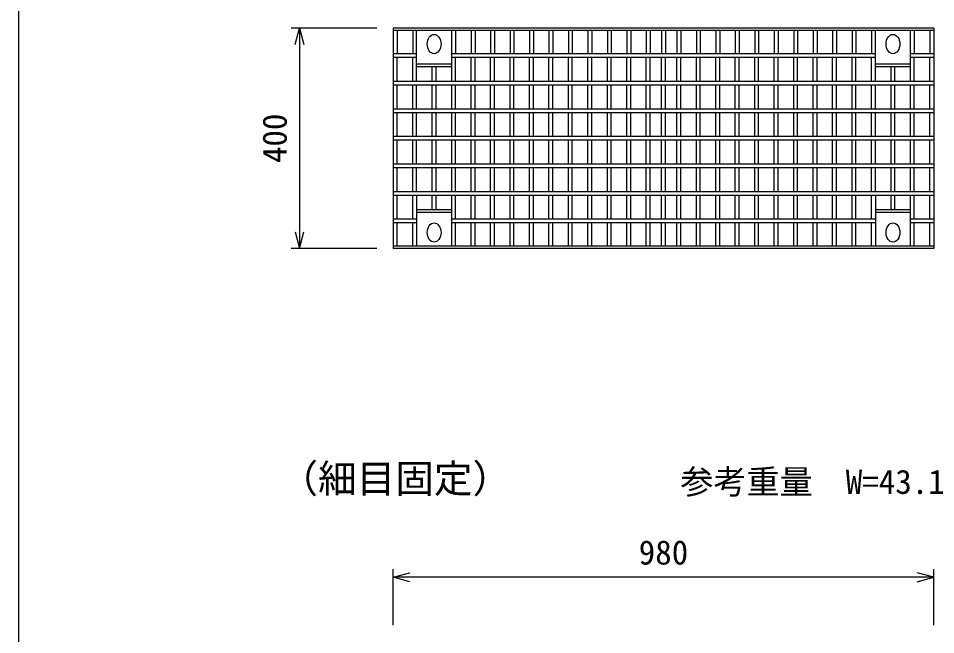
# Model space of a CAD drawing. Units: millimetres, scale not verified. Extents: x -8390 to 25210, y 0 to 11880.
# Drawn here: x 1908 to 3571, y 1893 to 3011 of the extents above; entities that cross this region are included whole.
import ezdxf
from ezdxf.enums import TextEntityAlignment as Align

# ---------------------------------------------------------------- set-up
doc = ezdxf.new("R2010")
doc.units = ezdxf.units.MM
doc.header["$LTSCALE"] = 20
for name, color, linetype, lineweight in [('DIM', 7, 'Continuous', 25), ('HATCH', 6, 'Continuous', 25), ('TXT', 7, 'Continuous', 25)]:
    doc.layers.add(name, color=color, linetype=linetype, lineweight=lineweight)
doc.styles.add('ＭＳ ゴシック', font='')
doc.styles.get('ＭＳ ゴシック').set_extended_font_data('MS Gothic')

msp = doc.modelspace()

# ---------------------------------------------------------------- linework, layer by layer
at = {"layer": 'DIM'}
for p, q in [((2557.58, 2993.47), (2402.58, 2993.47)), ((2409.54, 2963.47), (2417.58, 2993.47)), ((2417.58, 2993.47), (2417.58, 2593.47)), ((2417.58, 2993.47), (2425.62, 2963.47)), ((2409.54, 2623.47), (2417.58, 2593.47)), ((2417.58, 2593.47), (2425.62, 2623.47)), ((2557.58, 2593.47), (2402.58, 2593.47)), ((2587.58, 1910.31), (2587.58, 2011.9)), ((2587.58, 1996.9), (2617.58, 2004.94)), ((3567.58, 1996.9), (2587.58, 1996.9)), ((2617.58, 1988.86), (2587.58, 1996.9)), ((3567.58, 1996.9), (3537.58, 2004.94)), ((3537.58, 1988.86), (3567.58, 1996.9)), ((3567.58, 1910.31), (3567.58, 2011.9))]:
    msp.add_line(p, q, dxfattribs=at)
at = {"layer": 'HATCH'}
for p, q in [((2587.58, 2993.47), (2587.58, 2593.47)), ((3567.58, 2993.47), (2587.58, 2993.47)), ((3567.58, 2988.97), (2587.58, 2988.97)), ((2594.58, 2988.97), (2594.58, 2946.47)), ((2622.86, 2988.97), (2622.86, 2946.47)), ((2629.86, 2896.47), (2629.86, 2988.97)), ((2693.43, 2896.47), (2693.43, 2988.97)), ((2700.43, 2988.97), (2700.43, 2946.47)), ((2728.72, 2988.97), (2728.72, 2946.47)), ((2735.72, 2988.97), (2735.72, 2946.47)), ((2764.01, 2988.97), (2764.01, 2946.47)), ((2771.01, 2988.97), (2771.01, 2946.47)), ((2799.29, 2988.97), (2799.29, 2946.47)), ((2806.29, 2988.97), (2806.29, 2946.47)), ((2834.58, 2988.97), (2834.58, 2946.47)), ((2841.58, 2988.97), (2841.58, 2946.47)), ((2869.86, 2988.97), (2869.86, 2946.47)), ((2876.86, 2988.97), (2876.86, 2946.47)), ((2905.15, 2988.97), (2905.15, 2946.47)), ((2912.15, 2988.97), (2912.15, 2946.47)), ((2940.43, 2988.97), (2940.43, 2946.47)), ((2947.43, 2988.97), (2947.43, 2946.47)), ((2975.72, 2988.97), (2975.72, 2946.47)), ((2982.72, 2988.97), (2982.72, 2946.47)), ((3011.01, 2988.97), (3011.01, 2946.47)), ((3018.01, 2988.97), (3018.01, 2946.47)), ((3046.29, 2988.97), (3046.29, 2946.47)), ((3053.29, 2988.97), (3053.29, 2946.47)), ((3074.08, 2988.97), (3074.08, 2946.47)), ((3081.08, 2988.97), (3081.08, 2946.47)), ((3101.86, 2988.97), (3101.86, 2946.47)), ((3108.86, 2988.97), (3108.86, 2946.47)), ((3137.15, 2988.97), (3137.15, 2946.47)), ((3144.15, 2988.97), (3144.15, 2946.47)), ((3172.43, 2988.97), (3172.43, 2946.47)), ((3179.43, 2988.97), (3179.43, 2946.47)), ((3207.72, 2988.97), (3207.72, 2946.47)), ((3214.72, 2988.97), (3214.72, 2946.47)), ((3243.01, 2988.97), (3243.01, 2946.47)), ((3250.01, 2988.97), (3250.01, 2946.47)), ((3278.29, 2988.97), (3278.29, 2946.47)), ((3285.29, 2988.97), (3285.29, 2946.47)), ((3313.58, 2988.97), (3313.58, 2946.47)), ((3320.58, 2988.97), (3320.58, 2946.47)), ((3348.86, 2988.97), (3348.86, 2946.47)), ((3355.86, 2988.97), (3355.86, 2946.47)), ((3384.15, 2988.97), (3384.15, 2946.47)), ((3391.15, 2988.97), (3391.15, 2946.47)), ((3419.43, 2988.97), (3419.43, 2946.47)), ((3426.43, 2988.97), (3426.43, 2946.47)), ((3454.72, 2988.97), (3454.72, 2946.47)), ((3461.72, 2896.47), (3461.72, 2988.97)), ((3525.29, 2896.47), (3525.29, 2988.97)), ((3532.29, 2988.97), (3532.29, 2946.47)), ((3560.58, 2988.97), (3560.58, 2946.47)), ((3567.58, 2993.47), (3567.58, 2593.47)), ((2629.86, 2946.47), (2587.58, 2946.47)), ((3461.72, 2946.47), (2693.43, 2946.47)), ((3567.58, 2946.47), (3525.29, 2946.47)), ((2587.58, 2940.47), (2629.86, 2940.47)), ((2594.58, 2896.47), (2594.58, 2940.47)), ((2622.86, 2896.47), (2622.86, 2940.47)), ((2693.43, 2927.97), (2629.86, 2927.97)), ((2693.43, 2940.47), (3461.72, 2940.47)), ((2700.43, 2896.47), (2700.43, 2940.47)), ((2728.72, 2896.47), (2728.72, 2940.47)), ((2735.72, 2896.47), (2735.72, 2940.47)), ((2764.01, 2896.47), (2764.01, 2940.47)), ((2771.01, 2896.47), (2771.01, 2940.47)), ((2799.29, 2896.47), (2799.29, 2940.47)), ((2806.29, 2896.47), (2806.29, 2940.47)), ((2834.58, 2896.47), (2834.58, 2940.47)), ((2841.58, 2896.47), (2841.58, 2940.47)), ((2869.86, 2896.47), (2869.86, 2940.47)), ((2876.86, 2896.47), (2876.86, 2940.47)), ((2905.15, 2896.47), (2905.15, 2940.47)), ((2912.15, 2896.47), (2912.15, 2940.47)), ((2940.43, 2896.47), (2940.43, 2940.47)), ((2947.43, 2896.47), (2947.43, 2940.47)), ((2975.72, 2896.47), (2975.72, 2940.47)), ((2982.72, 2896.47), (2982.72, 2940.47)), ((3011.01, 2896.47), (3011.01, 2940.47)), ((3018.01, 2896.47), (3018.01, 2940.47)), ((3046.29, 2896.47), (3046.29, 2940.47)), ((3053.29, 2896.47), (3053.29, 2940.47)), ((3074.08, 2896.47), (3074.08, 2940.47)), ((3081.08, 2896.47), (3081.08, 2940.47)), ((3101.86, 2896.47), (3101.86, 2940.47)), ((3108.86, 2896.47), (3108.86, 2940.47)), ((3137.15, 2896.47), (3137.15, 2940.47)), ((3144.15, 2896.47), (3144.15, 2940.47)), ((3172.43, 2896.47), (3172.43, 2940.47)), ((3179.43, 2896.47), (3179.43, 2940.47)), ((3207.72, 2896.47), (3207.72, 2940.47)), ((3214.72, 2896.47), (3214.72, 2940.47)), ((3243.01, 2896.47), (3243.01, 2940.47)), ((3250.01, 2896.47), (3250.01, 2940.47)), ((3278.29, 2896.47), (3278.29, 2940.47)), ((3285.29, 2896.47), (3285.29, 2940.47)), ((3313.58, 2896.47), (3313.58, 2940.47)), ((3320.58, 2896.47), (3320.58, 2940.47)), ((3348.86, 2896.47), (3348.86, 2940.47)), ((3355.86, 2896.47), (3355.86, 2940.47)), ((3384.15, 2896.47), (3384.15, 2940.47)), ((3391.15, 2896.47), (3391.15, 2940.47)), ((3419.43, 2896.47), (3419.43, 2940.47)), ((3426.43, 2896.47), (3426.43, 2940.47)), ((3454.72, 2896.47), (3454.72, 2940.47)), ((3525.29, 2927.97), (3461.72, 2927.97)), ((3525.29, 2940.47), (3567.58, 2940.47)), ((3532.29, 2896.47), (3532.29, 2940.47)), ((3560.58, 2896.47), (3560.58, 2940.47)), ((2629.86, 2923.47), (2693.43, 2923.47)), ((2658.15, 2896.47), (2658.15, 2923.47)), ((2665.15, 2896.47), (2665.15, 2923.47)), ((3461.72, 2923.47), (3525.29, 2923.47)), ((3490.01, 2896.47), (3490.01, 2923.47)), ((3497.01, 2896.47), (3497.01, 2923.47)), ((3567.58, 2896.47), (2587.58, 2896.47)), ((2587.58, 2890.47), (3567.58, 2890.47)), ((2594.58, 2846.47), (2594.58, 2890.47)), ((2622.86, 2846.47), (2622.86, 2890.47)), ((2629.86, 2846.47), (2629.86, 2890.47)), ((2658.15, 2846.47), (2658.15, 2890.47)), ((2665.15, 2846.47), (2665.15, 2890.47)), ((2693.43, 2846.47), (2693.43, 2890.47)), ((2700.43, 2846.47), (2700.43, 2890.47)), ((2728.72, 2846.47), (2728.72, 2890.47)), ((2735.72, 2846.47), (2735.72, 2890.47)), ((2764.01, 2846.47), (2764.01, 2890.47)), ((2771.01, 2846.47), (2771.01, 2890.47)), ((2799.29, 2846.47), (2799.29, 2890.47)), ((2806.29, 2846.47), (2806.29, 2890.47)), ((2834.58, 2846.47), (2834.58, 2890.47)), ((2841.58, 2846.47), (2841.58, 2890.47)), ((2869.86, 2846.47), (2869.86, 2890.47)), ((2876.86, 2846.47), (2876.86, 2890.47)), ((2905.15, 2846.47), (2905.15, 2890.47)), ((2912.15, 2846.47), (2912.15, 2890.47)), ((2940.43, 2846.47), (2940.43, 2890.47)), ((2947.43, 2846.47), (2947.43, 2890.47)), ((2975.72, 2846.47), (2975.72, 2890.47)), ((2982.72, 2846.47), (2982.72, 2890.47)), ((3011.01, 2846.47), (3011.01, 2890.47)), ((3018.01, 2846.47), (3018.01, 2890.47)), ((3046.29, 2846.47), (3046.29, 2890.47)), ((3053.29, 2846.47), (3053.29, 2890.47)), ((3074.08, 2846.47), (3074.08, 2890.47)), ((3081.08, 2846.47), (3081.08, 2890.47)), ((3101.86, 2846.47), (3101.86, 2890.47)), ((3108.86, 2846.47), (3108.86, 2890.47)), ((3137.15, 2846.47), (3137.15, 2890.47)), ((3144.15, 2846.47), (3144.15, 2890.47)), ((3172.43, 2846.47), (3172.43, 2890.47)), ((3179.43, 2846.47), (3179.43, 2890.47)), ((3207.72, 2846.47), (3207.72, 2890.47)), ((3214.72, 2846.47), (3214.72, 2890.47)), ((3243.01, 2846.47), (3243.01, 2890.47)), ((3250.01, 2846.47), (3250.01, 2890.47)), ((3278.29, 2846.47), (3278.29, 2890.47)), ((3285.29, 2846.47), (3285.29, 2890.47)), ((3313.58, 2846.47), (3313.58, 2890.47)), ((3320.58, 2846.47), (3320.58, 2890.47)), ((3348.86, 2846.47), (3348.86, 2890.47)), ((3355.86, 2846.47), (3355.86, 2890.47)), ((3384.15, 2846.47), (3384.15, 2890.47)), ((3391.15, 2846.47), (3391.15, 2890.47)), ((3419.43, 2846.47), (3419.43, 2890.47)), ((3426.43, 2846.47), (3426.43, 2890.47)), ((3454.72, 2846.47), (3454.72, 2890.47)), ((3461.72, 2846.47), (3461.72, 2890.47)), ((3490.01, 2846.47), (3490.01, 2890.47)), ((3497.01, 2846.47), (3497.01, 2890.47)), ((3525.29, 2846.47), (3525.29, 2890.47)), ((3532.29, 2846.47), (3532.29, 2890.47)), ((3560.58, 2846.47), (3560.58, 2890.47)), ((3567.58, 2846.47), (2587.58, 2846.47)), ((2587.58, 2840.47), (3567.58, 2840.47)), ((2594.58, 2796.47), (2594.58, 2840.47)), ((2622.86, 2796.47), (2622.86, 2840.47)), ((2629.86, 2796.47), (2629.86, 2840.47)), ((2658.15, 2796.47), (2658.15, 2840.47)), ((2665.15, 2796.47), (2665.15, 2840.47)), ((2693.43, 2796.47), (2693.43, 2840.47)), ((2700.43, 2796.47), (2700.43, 2840.47)), ((2728.72, 2796.47), (2728.72, 2840.47)), ((2735.72, 2796.47), (2735.72, 2840.47)), ((2764.01, 2796.47), (2764.01, 2840.47)), ((2771.01, 2796.47), (2771.01, 2840.47)), ((2799.29, 2796.47), (2799.29, 2840.47)), ((2806.29, 2796.47), (2806.29, 2840.47)), ((2834.58, 2796.47), (2834.58, 2840.47)), ((2841.58, 2796.47), (2841.58, 2840.47)), ((2869.86, 2796.47), (2869.86, 2840.47)), ((2876.86, 2796.47), (2876.86, 2840.47)), ((2905.15, 2796.47), (2905.15, 2840.47)), ((2912.15, 2796.47), (2912.15, 2840.47)), ((2940.43, 2796.47), (2940.43, 2840.47)), ((2947.43, 2796.47), (2947.43, 2840.47)), ((2975.72, 2796.47), (2975.72, 2840.47)), ((2982.72, 2796.47), (2982.72, 2840.47)), ((3011.01, 2796.47), (3011.01, 2840.47)), ((3018.01, 2796.47), (3018.01, 2840.47)), ((3046.29, 2796.47), (3046.29, 2840.47)), ((3053.29, 2796.47), (3053.29, 2840.47)), ((3074.08, 2796.47), (3074.08, 2840.47)), ((3081.08, 2796.47), (3081.08, 2840.47)), ((3101.86, 2796.47), (3101.86, 2840.47)), ((3108.86, 2796.47), (3108.86, 2840.47)), ((3137.15, 2796.47), (3137.15, 2840.47)), ((3144.15, 2796.47), (3144.15, 2840.47)), ((3172.43, 2796.47), (3172.43, 2840.47)), ((3179.43, 2796.47), (3179.43, 2840.47)), ((3207.72, 2796.47), (3207.72, 2840.47)), ((3214.72, 2796.47), (3214.72, 2840.47)), ((3243.01, 2796.47), (3243.01, 2840.47)), ((3250.01, 2796.47), (3250.01, 2840.47)), ((3278.29, 2796.47), (3278.29, 2840.47)), ((3285.29, 2796.47), (3285.29, 2840.47)), ((3313.58, 2796.47), (3313.58, 2840.47)), ((3320.58, 2796.47), (3320.58, 2840.47)), ((3348.86, 2796.47), (3348.86, 2840.47)), ((3355.86, 2796.47), (3355.86, 2840.47)), ((3384.15, 2796.47), (3384.15, 2840.47)), ((3391.15, 2796.47), (3391.15, 2840.47)), ((3419.43, 2796.47), (3419.43, 2840.47)), ((3426.43, 2796.47), (3426.43, 2840.47)), ((3454.72, 2796.47), (3454.72, 2840.47)), ((3461.72, 2796.47), (3461.72, 2840.47)), ((3490.01, 2796.47), (3490.01, 2840.47)), ((3497.01, 2796.47), (3497.01, 2840.47)), ((3525.29, 2796.47), (3525.29, 2840.47)), ((3532.29, 2796.47), (3532.29, 2840.47)), ((3560.58, 2796.47), (3560.58, 2840.47)), ((3567.58, 2796.47), (2587.58, 2796.47)), ((2587.58, 2790.47), (3567.58, 2790.47)), ((2594.58, 2746.47), (2594.58, 2790.47)), ((2622.86, 2746.47), (2622.86, 2790.47)), ((2629.86, 2746.47), (2629.86, 2790.47)), ((2658.15, 2746.47), (2658.15, 2790.47)), ((2665.15, 2746.47), (2665.15, 2790.47)), ((2693.43, 2746.47), (2693.43, 2790.47)), ((2700.43, 2746.47), (2700.43, 2790.47)), ((2728.72, 2746.47), (2728.72, 2790.47)), ((2735.72, 2746.47), (2735.72, 2790.47)), ((2764.01, 2746.47), (2764.01, 2790.47)), ((2771.01, 2746.47), (2771.01, 2790.47)), ((2799.29, 2746.47), (2799.29, 2790.47)), ((2806.29, 2746.47), (2806.29, 2790.47)), ((2834.58, 2746.47), (2834.58, 2790.47)), ((2841.58, 2746.47), (2841.58, 2790.47)), ((2869.86, 2746.47), (2869.86, 2790.47)), ((2876.86, 2746.47), (2876.86, 2790.47)), ((2905.15, 2746.47), (2905.15, 2790.47)), ((2912.15, 2746.47), (2912.15, 2790.47)), ((2940.43, 2746.47), (2940.43, 2790.47)), ((2947.43, 2746.47), (2947.43, 2790.47)), ((2975.72, 2746.47), (2975.72, 2790.47)), ((2982.72, 2746.47), (2982.72, 2790.47)), ((3011.01, 2746.47), (3011.01, 2790.47)), ((3018.01, 2746.47), (3018.01, 2790.47)), ((3046.29, 2746.47), (3046.29, 2790.47)), ((3053.29, 2746.47), (3053.29, 2790.47)), ((3074.08, 2746.47), (3074.08, 2790.47)), ((3081.08, 2746.47), (3081.08, 2790.47)), ((3101.86, 2746.47), (3101.86, 2790.47)), ((3108.86, 2746.47), (3108.86, 2790.47)), ((3137.15, 2746.47), (3137.15, 2790.47)), ((3144.15, 2746.47), (3144.15, 2790.47)), ((3172.43, 2746.47), (3172.43, 2790.47)), ((3179.43, 2746.47), (3179.43, 2790.47)), ((3207.72, 2746.47), (3207.72, 2790.47)), ((3214.72, 2746.47), (3214.72, 2790.47)), ((3243.01, 2746.47), (3243.01, 2790.47)), ((3250.01, 2746.47), (3250.01, 2790.47)), ((3278.29, 2746.47), (3278.29, 2790.47)), ((3285.29, 2746.47), (3285.29, 2790.47)), ((3313.58, 2746.47), (3313.58, 2790.47)), ((3320.58, 2746.47), (3320.58, 2790.47)), ((3348.86, 2746.47), (3348.86, 2790.47)), ((3355.86, 2746.47), (3355.86, 2790.47)), ((3384.15, 2746.47), (3384.15, 2790.47)), ((3391.15, 2746.47), (3391.15, 2790.47)), ((3419.43, 2746.47), (3419.43, 2790.47)), ((3426.43, 2746.47), (3426.43, 2790.47)), ((3454.72, 2746.47), (3454.72, 2790.47)), ((3461.72, 2746.47), (3461.72, 2790.47)), ((3490.01, 2746.47), (3490.01, 2790.47)), ((3497.01, 2746.47), (3497.01, 2790.47)), ((3525.29, 2746.47), (3525.29, 2790.47)), ((3532.29, 2746.47), (3532.29, 2790.47)), ((3560.58, 2746.47), (3560.58, 2790.47)), ((3567.58, 2746.47), (2587.58, 2746.47)), ((2587.58, 2740.47), (3567.58, 2740.47)), ((2594.58, 2696.47), (2594.58, 2740.47)), ((2622.86, 2696.47), (2622.86, 2740.47)), ((2629.86, 2696.47), (2629.86, 2740.47)), ((2658.15, 2696.47), (2658.15, 2740.47)), ((2665.15, 2696.47), (2665.15, 2740.47)), ((2693.43, 2696.47), (2693.43, 2740.47)), ((2700.43, 2696.47), (2700.43, 2740.47)), ((2728.72, 2696.47), (2728.72, 2740.47)), ((2735.72, 2696.47), (2735.72, 2740.47)), ((2764.01, 2696.47), (2764.01, 2740.47)), ((2771.01, 2696.47), (2771.01, 2740.47)), ((2799.29, 2696.47), (2799.29, 2740.47)), ((2806.29, 2696.47), (2806.29, 2740.47)), ((2834.58, 2696.47), (2834.58, 2740.47)), ((2841.58, 2696.47), (2841.58, 2740.47)), ((2869.86, 2696.47), (2869.86, 2740.47)), ((2876.86, 2696.47), (2876.86, 2740.47)), ((2905.15, 2696.47), (2905.15, 2740.47)), ((2912.15, 2696.47), (2912.15, 2740.47)), ((2940.43, 2696.47), (2940.43, 2740.47)), ((2947.43, 2696.47), (2947.43, 2740.47)), ((2975.72, 2696.47), (2975.72, 2740.47)), ((2982.72, 2696.47), (2982.72, 2740.47)), ((3011.01, 2696.47), (3011.01, 2740.47)), ((3018.01, 2696.47), (3018.01, 2740.47)), ((3046.29, 2696.47), (3046.29, 2740.47)), ((3053.29, 2696.47), (3053.29, 2740.47)), ((3074.08, 2696.47), (3074.08, 2740.47)), ((3081.08, 2696.47), (3081.08, 2740.47)), ((3101.86, 2696.47), (3101.86, 2740.47)), ((3108.86, 2696.47), (3108.86, 2740.47)), ((3137.15, 2696.47), (3137.15, 2740.47)), ((3144.15, 2696.47), (3144.15, 2740.47)), ((3172.43, 2696.47), (3172.43, 2740.47)), ((3179.43, 2696.47), (3179.43, 2740.47)), ((3207.72, 2696.47), (3207.72, 2740.47)), ((3214.72, 2696.47), (3214.72, 2740.47)), ((3243.01, 2696.47), (3243.01, 2740.47)), ((3250.01, 2696.47), (3250.01, 2740.47)), ((3278.29, 2696.47), (3278.29, 2740.47)), ((3285.29, 2696.47), (3285.29, 2740.47)), ((3313.58, 2696.47), (3313.58, 2740.47)), ((3320.58, 2696.47), (3320.58, 2740.47)), ((3348.86, 2696.47), (3348.86, 2740.47)), ((3355.86, 2696.47), (3355.86, 2740.47)), ((3384.15, 2696.47), (3384.15, 2740.47)), ((3391.15, 2696.47), (3391.15, 2740.47)), ((3419.43, 2696.47), (3419.43, 2740.47)), ((3426.43, 2696.47), (3426.43, 2740.47)), ((3454.72, 2696.47), (3454.72, 2740.47)), ((3461.72, 2696.47), (3461.72, 2740.47)), ((3490.01, 2696.47), (3490.01, 2740.47)), ((3497.01, 2696.47), (3497.01, 2740.47)), ((3525.29, 2696.47), (3525.29, 2740.47)), ((3532.29, 2696.47), (3532.29, 2740.47)), ((3560.58, 2696.47), (3560.58, 2740.47)), ((3567.58, 2696.47), (2587.58, 2696.47)), ((2587.58, 2690.47), (3567.58, 2690.47)), ((2594.58, 2646.47), (2594.58, 2690.47)), ((2622.86, 2646.47), (2622.86, 2690.47)), ((2629.86, 2690.47), (2629.86, 2597.97)), ((2658.15, 2663.47), (2658.15, 2690.47)), ((2665.15, 2663.47), (2665.15, 2690.47)), ((2693.43, 2597.97), (2693.43, 2690.47)), ((2700.43, 2646.47), (2700.43, 2690.47)), ((2728.72, 2646.47), (2728.72, 2690.47)), ((2735.72, 2646.47), (2735.72, 2690.47)), ((2764.01, 2646.47), (2764.01, 2690.47)), ((2771.01, 2646.47), (2771.01, 2690.47)), ((2799.29, 2646.47), (2799.29, 2690.47)), ((2806.29, 2646.47), (2806.29, 2690.47)), ((2834.58, 2646.47), (2834.58, 2690.47)), ((2841.58, 2646.47), (2841.58, 2690.47)), ((2869.86, 2646.47), (2869.86, 2690.47)), ((2876.86, 2646.47), (2876.86, 2690.47)), ((2905.15, 2646.47), (2905.15, 2690.47)), ((2912.15, 2646.47), (2912.15, 2690.47)), ((2940.43, 2646.47), (2940.43, 2690.47)), ((2947.43, 2646.47), (2947.43, 2690.47)), ((2975.72, 2646.47), (2975.72, 2690.47)), ((2982.72, 2646.47), (2982.72, 2690.47)), ((3011.01, 2646.47), (3011.01, 2690.47)), ((3018.01, 2646.47), (3018.01, 2690.47)), ((3046.29, 2646.47), (3046.29, 2690.47)), ((3053.29, 2646.47), (3053.29, 2690.47)), ((3074.08, 2646.47), (3074.08, 2690.47)), ((3081.08, 2646.47), (3081.08, 2690.47)), ((3101.86, 2646.47), (3101.86, 2690.47)), ((3108.86, 2646.47), (3108.86, 2690.47)), ((3137.15, 2646.47), (3137.15, 2690.47)), ((3144.15, 2646.47), (3144.15, 2690.47)), ((3172.43, 2646.47), (3172.43, 2690.47)), ((3179.43, 2646.47), (3179.43, 2690.47)), ((3207.72, 2646.47), (3207.72, 2690.47)), ((3214.72, 2646.47), (3214.72, 2690.47)), ((3243.01, 2646.47), (3243.01, 2690.47)), ((3250.01, 2646.47), (3250.01, 2690.47)), ((3278.29, 2646.47), (3278.29, 2690.47)), ((3285.29, 2646.47), (3285.29, 2690.47)), ((3313.58, 2646.47), (3313.58, 2690.47)), ((3320.58, 2646.47), (3320.58, 2690.47)), ((3348.86, 2646.47), (3348.86, 2690.47)), ((3355.86, 2646.47), (3355.86, 2690.47)), ((3384.15, 2646.47), (3384.15, 2690.47)), ((3391.15, 2646.47), (3391.15, 2690.47)), ((3419.43, 2646.47), (3419.43, 2690.47)), ((3426.43, 2646.47), (3426.43, 2690.47)), ((3454.72, 2646.47), (3454.72, 2690.47)), ((3461.72, 2690.47), (3461.72, 2597.97)), ((3490.01, 2663.47), (3490.01, 2690.47)), ((3497.01, 2663.47), (3497.01, 2690.47)), ((3525.29, 2597.97), (3525.29, 2690.47)), ((3532.29, 2646.47), (3532.29, 2690.47)), ((3560.58, 2646.47), (3560.58, 2690.47)), ((2693.43, 2663.47), (2629.86, 2663.47)), ((3525.29, 2663.47), (3461.72, 2663.47)), ((2629.86, 2646.47), (2587.58, 2646.47)), ((2693.43, 2658.97), (2629.86, 2658.97)), ((3461.72, 2646.47), (2693.43, 2646.47)), ((3525.29, 2658.97), (3461.72, 2658.97)), ((3567.58, 2646.47), (3525.29, 2646.47)), ((2587.58, 2640.47), (2629.86, 2640.47)), ((2594.58, 2597.97), (2594.58, 2640.47)), ((2622.86, 2597.97), (2622.86, 2640.47)), ((2693.43, 2640.47), (3461.72, 2640.47)), ((2700.43, 2597.97), (2700.43, 2640.47)), ((2728.72, 2597.97), (2728.72, 2640.47)), ((2735.72, 2597.97), (2735.72, 2640.47)), ((2764.01, 2597.97), (2764.01, 2640.47)), ((2771.01, 2597.97), (2771.01, 2640.47)), ((2799.29, 2597.97), (2799.29, 2640.47)), ((2806.29, 2597.97), (2806.29, 2640.47)), ((2834.58, 2597.97), (2834.58, 2640.47)), ((2841.58, 2597.97), (2841.58, 2640.47)), ((2869.86, 2597.97), (2869.86, 2640.47)), ((2876.86, 2597.97), (2876.86, 2640.47)), ((2905.15, 2597.97), (2905.15, 2640.47)), ((2912.15, 2597.97), (2912.15, 2640.47)), ((2940.43, 2597.97), (2940.43, 2640.47)), ((2947.43, 2597.97), (2947.43, 2640.47)), ((2975.72, 2597.97), (2975.72, 2640.47)), ((2982.72, 2597.97), (2982.72, 2640.47)), ((3011.01, 2597.97), (3011.01, 2640.47)), ((3018.01, 2597.97), (3018.01, 2640.47)), ((3046.29, 2597.97), (3046.29, 2640.47)), ((3053.29, 2597.97), (3053.29, 2640.47)), ((3074.08, 2597.97), (3074.08, 2640.47)), ((3081.08, 2597.97), (3081.08, 2640.47)), ((3101.86, 2597.97), (3101.86, 2640.47)), ((3108.86, 2597.97), (3108.86, 2640.47)), ((3137.15, 2597.97), (3137.15, 2640.47)), ((3144.15, 2597.97), (3144.15, 2640.47)), ((3172.43, 2597.97), (3172.43, 2640.47)), ((3179.43, 2597.97), (3179.43, 2640.47)), ((3207.72, 2597.97), (3207.72, 2640.47)), ((3214.72, 2597.97), (3214.72, 2640.47)), ((3243.01, 2597.97), (3243.01, 2640.47)), ((3250.01, 2597.97), (3250.01, 2640.47)), ((3278.29, 2597.97), (3278.29, 2640.47)), ((3285.29, 2597.97), (3285.29, 2640.47)), ((3313.58, 2597.97), (3313.58, 2640.47)), ((3320.58, 2597.97), (3320.58, 2640.47)), ((3348.86, 2597.97), (3348.86, 2640.47)), ((3355.86, 2597.97), (3355.86, 2640.47)), ((3384.15, 2597.97), (3384.15, 2640.47)), ((3391.15, 2597.97), (3391.15, 2640.47)), ((3419.43, 2597.97), (3419.43, 2640.47)), ((3426.43, 2597.97), (3426.43, 2640.47)), ((3454.72, 2597.97), (3454.72, 2640.47)), ((3525.29, 2640.47), (3567.58, 2640.47)), ((3532.29, 2597.97), (3532.29, 2640.47)), ((3560.58, 2597.97), (3560.58, 2640.47)), ((3567.58, 2597.97), (2587.58, 2597.97)), ((3567.58, 2593.47), (2587.58, 2593.47))]:
    msp.add_line(p, q, dxfattribs=at)
for centre in [(2661.58, 2964.47), (3493.58, 2964.47), (2661.58, 2622.47), (3493.58, 2622.47)]:
    msp.add_ellipse(centre, major_axis=(0, 17.5), ratio=0.714286, dxfattribs=at)
at = {"layer": 'TXT'}
msp.add_line((1907.68, 3847.11), (1907.68, 1197.11), dxfattribs=at)

# ---------------------------------------------------------------- texts
at = {"layer": 'DIM', "style": 'ＭＳ ゴシック'}
msp.add_text('400', height=43.99, rotation=90, dxfattribs=at).set_placement((2407.58, 2748.47), align=Align.BOTTOM_LEFT)
for s, height, p in [('（細目固定）', 51.32, (2381.13, 2135.09)), ('参考重量\u3000W=43.1kg', 43.99, (3107.98, 2135.09)), ('980', 43.99, (3032.58, 2006.9))]:
    msp.add_text(s, height=height, dxfattribs=at).set_placement(p, align=Align.BOTTOM_LEFT)

doc.saveas('drawing.dxf')
